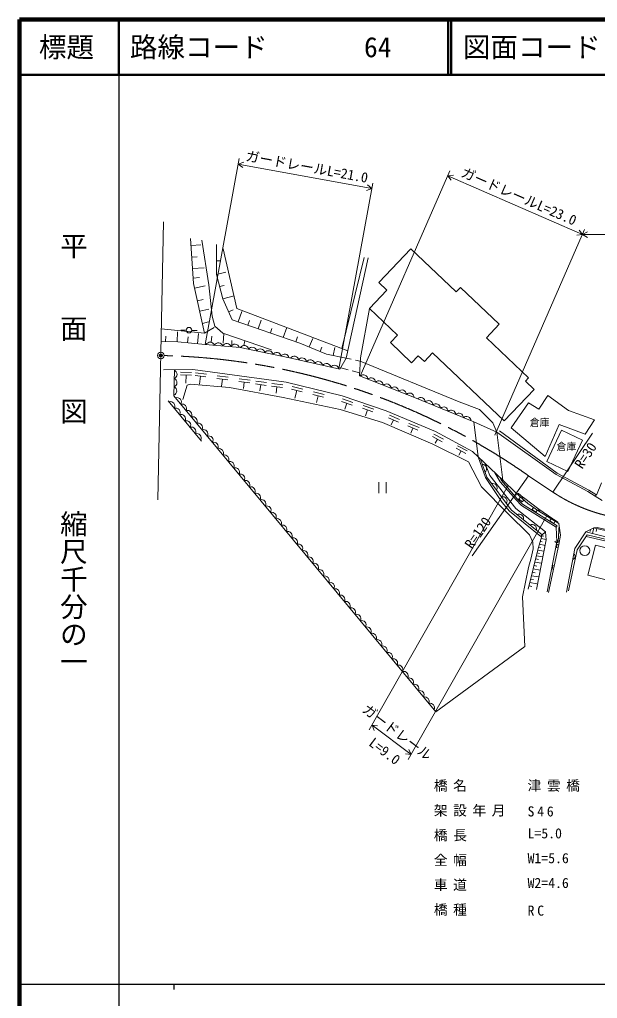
# Model space of a CAD drawing. Units: millimetres, scale not verified. Extents: x 40000 to 680000, y 20000 to 380000.
# Drawn here: x 40000 to 144792, y 202409 to 380000 of the extents above; entities that cross this region are included whole.
import ezdxf
from ezdxf.enums import TextEntityAlignment as Align

# ---------------------------------------------------------------- set-up
doc = ezdxf.new("R2010")
doc.units = ezdxf.units.MM
doc.header["$LTSCALE"] = 1000
doc.header["$PDMODE"] = 32
doc.header["$PDSIZE"] = 500
doc.linetypes.add('CHAIN', pattern=[18.5, 12, -1.5, 3.5, -1.5])
for name, color, linetype, lineweight in [('M-BGD', 7, 'Continuous', 13), ('M-BMK', 2, 'CHAIN', 13), ('M-STR-HTXT', 7, 'Continuous', 13), ('M-STR-STR1', 1, 'Continuous', 13), ('M-TTL', 2, 'Continuous', 140), ('M-TTL-BAND', 7, 'Continuous', 25), ('M-TTL-LINE', 7, 'Continuous', 50), ('M-TTL-TXT', 7, 'Continuous', 13)]:
    doc.layers.add(name, color=color, linetype=linetype, lineweight=lineweight)
doc.layers.add('M-OTRS', color=6, linetype='Continuous')
doc.styles.add('@ＭＳ ゴシック', font='')
doc.styles.add('ＭＳ ゴシック', font='')
doc.styles.get('@ＭＳ ゴシック').set_extended_font_data('@MS Gothic')
doc.styles.get('ＭＳ ゴシック').set_extended_font_data('MS Gothic')

msp = doc.modelspace()

# ---------------------------------------------------------------- linework, layer by layer
at = {"layer": 'M-BGD'}
for p, q in [((66074, 343333), (65094, 292882)), ((71544, 332108), (71011, 340307)), ((74311, 331890), (73061, 339979)), ((71097, 338994), (72860, 339109)), ((75700, 339190), (75700, 333779)), ((76901, 338382), (79415, 327587)), ((71232, 336915), (72177, 336977)), ((75700, 336206), (76430, 336206)), ((98471, 320310), (102498, 336862)), ((99251, 318577), (103235, 336785)), ((71367, 334840), (73491, 334978)), ((75700, 333779), (77414, 334156)), ((71479, 333102), (72641, 333178)), ((73553, 323130), (71544, 332108)), ((75700, 333779), (76868, 329351)), ((71732, 331270), (73632, 331695)), ((74919, 326171), (74311, 331890)), ((76284, 331566), (77086, 331778)), ((72245, 328976), (73284, 329208)), ((76868, 329351), (78886, 329884)), ((76868, 329351), (78529, 325539)), ((72663, 327106), (74345, 327482)), ((77894, 326996), (78716, 327354)), ((79415, 327587), (99541, 319901)), ((79658, 325149), (80314, 327050)), ((101800, 318624), (103429, 327559)), ((73160, 324887), (74254, 325132)), ((75439, 324367), (74919, 326171)), ((78529, 325539), (90827, 321296)), ((81382, 324554), (81680, 325419)), ((83278, 323900), (83812, 325447)), ((65696, 323871), (73553, 323130)), ((68587, 321517), (68651, 323351)), ((69228, 323650), (70228, 323650)), ((71226, 323609), (72225, 323569)), ((73553, 323130), (75315, 324105)), ((76832, 323110), (75439, 324367)), ((85476, 323142), (85752, 323944)), ((87821, 322333), (88444, 324139)), ((66484, 321590), (66519, 322585)), ((70461, 321350), (70564, 322458)), ((72269, 321183), (72440, 323041)), ((74740, 321458), (74878, 322538)), ((85687, 320104), (76832, 323110)), ((76900, 321280), (77011, 323049)), ((78479, 320866), (78522, 321791)), ((80696, 320860), (80854, 321745)), ((90115, 321541), (90426, 322440)), ((92533, 320598), (93171, 322157)), ((80012, 320522), (73658, 321054)), ((88935, 318639), (80012, 320522)), ((90827, 321296), (95671, 319314)), ((94496, 319795), (94813, 320569)), ((96886, 319064), (97181, 320496)), ((98091, 316562), (88935, 318639)), ((95671, 319314), (99251, 318577)), ((98091, 316562), (99251, 318577)), ((99251, 318577), (100120, 318395)), ((100903, 318232), (101772, 318051)), ((101643, 315346), (101800, 318624)), ((67988, 311740), (68070, 316495)), ((98247, 316833), (99572, 316467)), ((100343, 316254), (101669, 315887)), ((69191, 315534), (71191, 315491)), ((69202, 316034), (71201, 315991)), ((70191, 315512), (70159, 314032)), ((71825, 315437), (73807, 315166)), ((71893, 315933), (73875, 315661)), ((72816, 315302), (72615, 313834)), ((75789, 314895), (77770, 314623)), ((75856, 315390), (77838, 315119)), ((76779, 314759), (76602, 313464)), ((79752, 314352), (81733, 314081)), ((79819, 314847), (81801, 314576)), ((82823, 314404), (84805, 314133)), ((111646, 311410), (101643, 315346)), ((78060, 313228), (71009, 313883)), ((87817, 311424), (78060, 313228)), ((80742, 314216), (80588, 313092)), ((82755, 313909), (84737, 313638)), ((83746, 313773), (83592, 312649)), ((85680, 313499), (87661, 313228)), ((85747, 313994), (87729, 313723)), ((86670, 313363), (86516, 312239)), ((89299, 312923), (91243, 312451)), ((89417, 313409), (91361, 312937)), ((90271, 312687), (89931, 311285)), ((73020, 303517), (66953, 310842)), ((115480, 254391), (67988, 311740)), ((98127, 309272), (87817, 311424)), ((93186, 311980), (95130, 311508)), ((93304, 312466), (95248, 311994)), ((94158, 311744), (93868, 310549)), ((98558, 311172), (100453, 310531)), ((122385, 306989), (111646, 311410)), ((105813, 306873), (98127, 309272)), ((98398, 310699), (100293, 310058)), ((99345, 310378), (98994, 309340)), ((102165, 309491), (104060, 308849)), ((102326, 309964), (104220, 309323)), ((103113, 309170), (102761, 308132)), ((106880, 307766), (108721, 306985)), ((107075, 308226), (108916, 307445)), ((107800, 307375), (107406, 306447)), ((114914, 302938), (105813, 306873)), ((110405, 306284), (112247, 305503)), ((110601, 306744), (112442, 305964)), ((111326, 305894), (110932, 304965)), ((114897, 304365), (116659, 303419)), ((115133, 304806), (116895, 303859)), ((115778, 303892), (115365, 303123)), ((121432, 299740), (114914, 302938)), ((119172, 302239), (120934, 301293)), ((119409, 302680), (121171, 301734)), ((120053, 301766), (119640, 300998)), ((122160, 301609), (123149, 300668)), ((124478, 296913), (123149, 300668)), ((124747, 296985), (123608, 300231)), ((127543, 292378), (124478, 296913)), ((129148, 291034), (124747, 296985)), ((127161, 296154), (126197, 297767)), ((127388, 296350), (127086, 296921)), ((143068, 294374), (137337, 297478)), ((143220, 294632), (137507, 297727)), ((105125, 296073), (105125, 294073)), ((106459, 296073), (106459, 294073)), ((130042, 292838), (127161, 296154)), ((127388, 296350), (130261, 293043)), ((130048, 294102), (127614, 296418)), ((144628, 293737), (145546, 295959)), ((132159, 292181), (130048, 294102)), ((130261, 293043), (131210, 292103)), ((130451, 294000), (131292, 293358)), ((130842, 293373), (130535, 293041)), ((130535, 293041), (131131, 292489)), ((131376, 293294), (134154, 291173)), ((144354, 293553), (143068, 294374)), ((144510, 293809), (143220, 294632)), ((144354, 293553), (144510, 293809)), ((145662, 292757), (144354, 293553)), ((144628, 293737), (144510, 293809)), ((128865, 290790), (127543, 292378)), ((131022, 291867), (130042, 292838)), ((137319, 287912), (131022, 291867)), ((131443, 292826), (131131, 292489)), ((131210, 292103), (137478, 288166)), ((134148, 290819), (132159, 292181)), ((133194, 291472), (132934, 291102)), ((134522, 286222), (128865, 290790)), ((134773, 286533), (129148, 291034)), ((132934, 291102), (133599, 290635)), ((133864, 291013), (133599, 290635)), ((137823, 288557), (134148, 290819)), ((134154, 291173), (136724, 289398)), ((136433, 289411), (136192, 289030)), ((136192, 289030), (136878, 288595)), ((136814, 289336), (137600, 288793)), ((137126, 288986), (136878, 288595)), ((137478, 288166), (137319, 287912)), ((137454, 285233), (137319, 287912)), ((137600, 288793), (137829, 288357)), ((137829, 288357), (137661, 285258)), ((138102, 286437), (137823, 288557)), ((142700, 287059), (144163, 287770)), ((144163, 287770), (143908, 286750)), ((144739, 287856), (144163, 287770)), ((144163, 287770), (150762, 286193)), ((150827, 286485), (144739, 287856)), ((132499, 286538), (133088, 285216)), ((134773, 286533), (134004, 283806)), ((134773, 286533), (134522, 286222)), ((134726, 286365), (135050, 286302)), ((135384, 287066), (134773, 286533)), ((135097, 286815), (135407, 286754)), ((135384, 287066), (135491, 285617)), ((137772, 284761), (138102, 286437)), ((142700, 287059), (140724, 284037)), ((141136, 283822), (142925, 286508)), ((149637, 285286), (142700, 287059)), ((149456, 284618), (142748, 286242)), ((142890, 287151), (142857, 287019)), ((149528, 284909), (142925, 286508)), ((143552, 287473), (143469, 287140)), ((144691, 287644), (144564, 287135)), ((133088, 285216), (133125, 283999)), ((133721, 276570), (135491, 285617)), ((134132, 284260), (134548, 284178)), ((134283, 284796), (135291, 284597)), ((134434, 285333), (134802, 285261)), ((134586, 285870), (135485, 285693)), ((135684, 276184), (137454, 285233)), ((135936, 276060), (137772, 284761)), ((137643, 284187), (137390, 284245)), ((137521, 284818), (137391, 284251)), ((137772, 284761), (137521, 284818)), ((143042, 279176), (144440, 284629)), ((179591, 275618), (144440, 284629)), ((134004, 283806), (132243, 276648)), ((133125, 283999), (132765, 282367)), ((133738, 282726), (134886, 282525)), ((133860, 283223), (134311, 283144)), ((133983, 283720), (135082, 283527)), ((140724, 284037), (139195, 276112)), ((139544, 276346), (141136, 283822)), ((132765, 282367), (132282, 280573)), ((133302, 280955), (133829, 280863)), ((133454, 281572), (134658, 281360)), ((133596, 282149), (134081, 282064)), ((136710, 280946), (136580, 280379)), ((136955, 280889), (136710, 280946)), ((132848, 279106), (134112, 278884)), ((132999, 279723), (133526, 279630)), ((133151, 280339), (134415, 280117)), ((136834, 280314), (136579, 280372)), ((178193, 270165), (143042, 279176)), ((132393, 277257), (132919, 277165)), ((132544, 277873), (133808, 277651)), ((132696, 278490), (133222, 278397))]:
    msp.add_line(p, q, dxfattribs=at)
for points in [[(127880, 307182), (114896, 319522), (113407, 317956), (112300, 319008), (111104, 317749), (107251, 321410), (108508, 322732), (103429, 327559), (106622, 330919), (105151, 332317), (110963, 338432), (119192, 330612), (119953, 331413), (127000, 324715), (124665, 322258), (132315, 314988), (131725, 314367), (133292, 312877)], [(135312, 300751), (129163, 305916), (132319, 310466), (134164, 309319), (135804, 311778), (139534, 309073), (144249, 307392), (142568, 304768), (137853, 306531)], [(135604, 299827), (138282, 305512), (142107, 303709), (139429, 298025)]]:
    msp.add_lwpolyline(points, close=True, dxfattribs=at)
for points in [[(73658, 321054), (68682, 321514), (65652, 321619)], [(101772, 318051), (119693, 310673), (123423, 309238), (125801, 306861), (126556, 305170)], [(122160, 301609), (115400, 305239), (106505, 309011), (98511, 311716), (88334, 314186), (71441, 316499), (66084, 316472)], [(71009, 313883), (70373, 313647), (69620, 311084)], [(121432, 299740), (123800, 295226), (128473, 290429), (132499, 286538)], [(135384, 287066), (129977, 291280), (125261, 297268), (124407, 299471)], [(132282, 280573), (131176, 275293), (131637, 266244), (115480, 254391)]]:
    msp.add_lwpolyline(points, dxfattribs=at)
for centre, radius in [((70728, 323650), 500), ((65602, 319053), 600), ((131296, 293256), 69.9), ((134219, 290997), 84.9), ((136726, 289307), 69.1), ((137551, 285408), 113), ((142500, 283645), 900)]:
    msp.add_circle(centre, radius, dxfattribs=at)
for centre, radius, start, end in [((74567, 320665), 812, 17.82563, 152.5859), ((76061, 320539), 812, 17.82563, 152.5859), ((77556, 320414), 812, 17.82563, 152.5859), ((79051, 320289), 812, 17.82563, 152.5859), ((80740, 320049), 812, 10.70799, 145.46826), ((82207, 319739), 812, 10.70799, 145.46826), ((83675, 319429), 812, 10.70799, 145.46826), ((85143, 319120), 812, 10.70799, 145.46826), ((86611, 318810), 812, 10.70799, 145.46826), ((88078, 318501), 812, 10.70799, 145.46826), ((89787, 318126), 812, 9.83778, 144.59805), ((91249, 317794), 812, 9.83778, 144.59805), ((92712, 317462), 812, 9.83778, 144.59805), ((94175, 317130), 812, 9.83778, 144.59805), ((67743, 315623), 812, 291.6321, 66.39237), ((95638, 316798), 812, 9.83778, 144.59805), ((97101, 316466), 812, 9.83778, 144.59805), ((67717, 314123), 812, 291.6321, 66.39237), ((102343, 314735), 812, 1.14307, 135.90334), ((103739, 314186), 812, 1.14307, 135.90334), ((105135, 313637), 812, 1.14307, 135.90334), ((67691, 312623), 812, 291.6321, 66.39237), ((106530, 313087), 812, 1.14307, 135.90334), ((107926, 312538), 812, 1.14307, 135.90334), ((109322, 311989), 812, 1.14307, 135.90334), ((68532, 310593), 812, 332.24855, 107.00882), ((110718, 311440), 812, 1.14307, 135.90334), ((112735, 310624), 812, 0.2388, 134.99907), ((114122, 310053), 812, 0.2388, 134.99907), ((67353, 309868), 812, 332.2568, 107.01707), ((68310, 308713), 812, 332.2568, 107.01707), ((69489, 309438), 812, 332.24855, 107.00882), ((70446, 308283), 812, 332.24855, 107.00882), ((115509, 309482), 812, 0.2388, 134.99907), ((116896, 308911), 812, 0.2388, 134.99907), ((118283, 308339), 812, 0.2388, 134.99907), ((69267, 307558), 812, 332.2568, 107.01707), ((71402, 307127), 812, 332.24855, 107.00882), ((119670, 307768), 812, 0.2388, 134.99907), ((121057, 307197), 812, 0.2388, 134.99907), ((70224, 306403), 812, 332.2568, 107.01707), ((71181, 305247), 812, 332.2568, 107.01707), ((72359, 305972), 812, 332.24855, 107.00882), ((73316, 304817), 812, 332.24855, 107.00882), ((72138, 304092), 812, 332.2568, 107.01707), ((74273, 303661), 812, 332.24855, 107.00882), ((75229, 302506), 812, 332.24855, 107.00882), ((76186, 301351), 812, 332.24855, 107.00882), ((77143, 300196), 812, 332.24855, 107.00882), ((78099, 299040), 812, 332.24855, 107.00882), ((79056, 297885), 812, 332.24855, 107.00882), ((123883, 298505), 812, 311.96929, 86.72956), ((80013, 296730), 812, 332.24855, 107.00882), ((80970, 295574), 812, 332.24855, 107.00882), ((81926, 294419), 812, 332.24855, 107.00882), ((125805, 295030), 812, 329.09485, 103.85512), ((82883, 293264), 812, 332.24855, 107.00882), ((127588, 292618), 812, 329.09485, 103.85512), ((130306, 293728), 309, 62.04416, 199.62946), ((83840, 292109), 812, 332.24855, 107.00882), ((84796, 290953), 812, 332.24855, 107.00882), ((85753, 289798), 812, 332.24855, 107.00882), ((130594, 289476), 812, 343.9596, 118.71987), ((86710, 288643), 812, 332.24855, 107.00882), ((87667, 287487), 812, 332.24855, 107.00882), ((132936, 287602), 812, 343.9596, 118.71987), ((88623, 286332), 812, 332.24855, 107.00882), ((89580, 285177), 812, 332.24855, 107.00882), ((90537, 284022), 812, 332.24855, 107.00882), ((137394, 285413), 309, 192.40256, 329.98796), ((91493, 282866), 812, 332.24855, 107.00882), ((92450, 281711), 812, 332.24855, 107.00882), ((140166, 282601), 576, 287.68256, 50.47616), ((93407, 280556), 812, 332.24855, 107.00882), ((94364, 279400), 812, 332.24855, 107.00882), ((95320, 278245), 812, 332.24855, 107.00882), ((96277, 277090), 812, 332.24855, 107.00882), ((97234, 275934), 812, 332.24855, 107.00882), ((98190, 274779), 812, 332.24855, 107.00882), ((99147, 273624), 812, 332.24855, 107.00882), ((100104, 272469), 812, 332.24855, 107.00882), ((101061, 271313), 812, 332.24855, 107.00882), ((102017, 270158), 812, 332.24855, 107.00882), ((102974, 269003), 812, 332.24855, 107.00882), ((103931, 267847), 812, 332.24855, 107.00882), ((104887, 266692), 812, 332.24855, 107.00882), ((105844, 265537), 812, 332.24855, 107.00882), ((106801, 264382), 812, 332.24855, 107.00882), ((107758, 263226), 812, 332.24855, 107.00882), ((108714, 262071), 812, 332.24855, 107.00882), ((109671, 260916), 812, 332.24855, 107.00882), ((110628, 259760), 812, 332.24855, 107.00882), ((111584, 258605), 812, 332.24855, 107.00882), ((112541, 257450), 812, 332.24855, 107.00882), ((113498, 256295), 812, 332.24855, 107.00882), ((114455, 255139), 812, 332.24855, 107.00882)]:
    msp.add_arc(centre, radius, start, end, dxfattribs=at)
at = {"layer": 'M-BMK'}
msp.add_line((132303, 297232), (136713, 294276), dxfattribs=at)
for centre, radius, start, end in [((63271, 199076), 120000, 54.88165, 88.59938), ((153417, 319195), 30000, 236.16487, 256.85018)]:
    msp.add_arc(centre, radius, start, end, dxfattribs=at)
at = {"layer": 'M-OTRS'}
msp.add_point((65602, 319053), dxfattribs=at)
at = {"layer": 'M-STR-HTXT'}
for p, q in [((73658, 321054), (79846, 354773)), ((79666, 353790), (80641, 354119)), ((79666, 353790), (103909, 349340)), ((79666, 353790), (80461, 353136)), ((101759, 315300), (118038, 352577)), ((117638, 351661), (118663, 351759)), ((117638, 351661), (142078, 340988)), ((117638, 351661), (118263, 350842)), ((97901, 316605), (104090, 350324)), ((103909, 349340), (103114, 349995)), ((103909, 349340), (102934, 349011)), ((126199, 304627), (142478, 341904)), ((142078, 340988), (141053, 340889)), ((142078, 340988), (141453, 341806)), ((142078, 340988), (142978, 341488)), ((142078, 340988), (457242, 340988)), ((142078, 340988), (142978, 340488)), ((137337, 297478), (126556, 305170)), ((137507, 297727), (127022, 305382)), ((136713, 294276), (143887, 304977)), ((132303, 297232), (122084, 282702)), ((128627, 295454), (103420, 251119)), ((135704, 290103), (110496, 245768)), ((103914, 251988), (110991, 246637)), ((103914, 251988), (104330, 251047)), ((103914, 251988), (104934, 251844)), ((110991, 246637), (110574, 247579)), ((110991, 246637), (109971, 246781))]:
    msp.add_line(p, q, dxfattribs=at)
at = {"layer": 'M-STR-STR1'}
for p, q in [((123149, 300668), (122385, 306989)), ((122385, 306989), (126556, 305170)), ((127614, 296418), (126556, 305170)), ((127614, 296418), (123149, 300668))]:
    msp.add_line(p, q, dxfattribs=at)
at = {"layer": 'M-TTL'}
for p, q in [((40000, 380000), (40000, 20000)), ((680000, 380000), (40000, 380000))]:
    msp.add_line(p, q, dxfattribs=at)
at = {"layer": 'M-TTL-BAND'}
for p, q in [((58000, 370000), (58000, 20000)), ((40000, 205000), (579000, 205000)), ((68000, 205000), (68000, 204000))]:
    msp.add_line(p, q, dxfattribs=at)
at = {"layer": 'M-TTL-LINE'}
for p, q in [((58000, 380000), (58000, 370000)), ((117750, 380000), (117750, 370000)), ((118250, 380000), (118250, 370000)), ((40000, 370000), (680000, 370000))]:
    msp.add_line(p, q, dxfattribs=at)

# ---------------------------------------------------------------- texts
at = {"layer": 'M-BGD', "style": 'ＭＳ ゴシック'}
for p in [(134305, 305853), (139170, 301467)]:
    msp.add_text('倉庫', height=1320, dxfattribs=at).set_placement(p, align=Align.BOTTOM_CENTER)
at = {"layer": 'M-STR-HTXT', "style": 'ＭＳ ゴシック'}
for s, rotation, p in [('ガードレールL=21.0', 349.6, (91842, 351860)), ('ガードレールL=23.0', 336.409, (129978, 346599)), ('ガードレール', 322.902, (107633, 249552)), ('L=9.0', 322.902, (105338, 246108))]:
    msp.add_text(s, height=1833, rotation=rotation, dxfattribs=at).set_placement(p, align=Align.BOTTOM_CENTER)
for s, rotation, p in [('R=30', 56.563, (142491, 298031)), ('R=120', 55.191, (122524, 283499))]:
    msp.add_text(s, height=1833, rotation=rotation, dxfattribs=at).set_placement(p, align=Align.BOTTOM_LEFT)
for s, p in [('L=5.0', (132123, 230897)), ('W1=5.6', (132123, 226397)), ('W2=4.6', (132123, 221897))]:
    msp.add_text(s, height=1833, dxfattribs=at).set_placement(p, align=Align.BOTTOM_LEFT)
at = {"layer": 'M-STR-HTXT', "char_height": 1833, "attachment_point": 7, "style": 'ＭＳ ゴシック'}
for s, insert in [('\\T1.4;橋名', (115123, 239897)), ('\\T1.4;津雲橋', (132123, 239897)), ('\\T1.4;架設年月', (115123, 235397)), ('\\T1.4;S46', (132123, 235397)), ('\\T1.4;橋長', (115123, 230897)), ('\\T1.4;全幅', (115123, 226397)), ('\\T1.4;車道', (115123, 221897)), ('\\T1.4;橋種', (115123, 217397)), ('\\T1.4;RC', (132123, 217397))]:
    msp.add_mtext(s, dxfattribs=dict(at, insert=insert))
at = {"layer": 'M-TTL-BAND', "style": '@ＭＳ ゴシック'}
for s, p in [('平\u3000\u3000面\u3000\u3000図', (49777, 306475)), ('縮尺千分の一', (49777, 261030))]:
    msp.add_text(s, height=3666, rotation=270, dxfattribs=at).set_placement(p, align=Align.MIDDLE_RIGHT)
at = {"layer": 'M-TTL-TXT', "style": 'ＭＳ ゴシック'}
msp.add_text('標題', height=3666, dxfattribs=at).set_placement((48500, 375000), align=Align.MIDDLE_CENTER)
for s, p in [('路線コード       64', (60000, 375000)), ('図面コード      6-0', (120380, 375000))]:
    msp.add_text(s, height=3666, dxfattribs=at).set_placement(p, align=Align.MIDDLE_LEFT)

doc.saveas('drawing.dxf')
